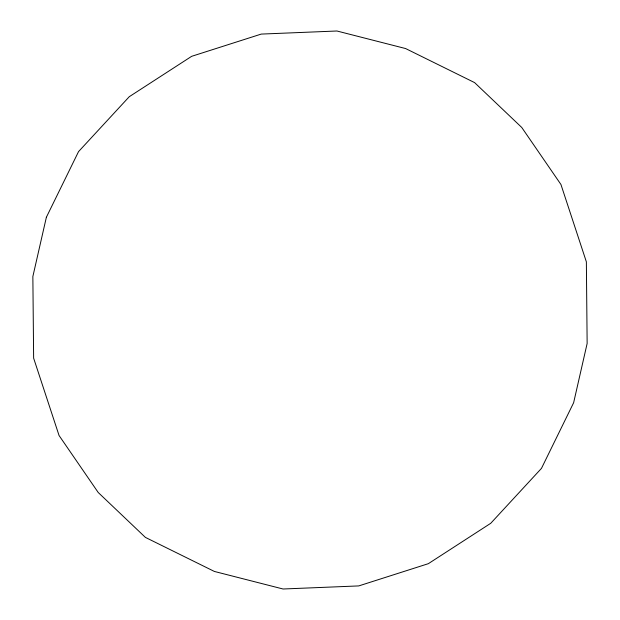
<?xml version="1.0" encoding="UTF-8"?>
<svg xmlns="http://www.w3.org/2000/svg" width="620" height="620" viewBox="0 0 620 620"><rect width="100%" height="100%" fill="white"/><g stroke="black" fill="none" stroke-linecap="round" stroke-linejoin="round"><path stroke-width="0.93" d="M46.368 217.271L32.86 276.52L33.635 358.159L59.055 435.504L98.231 492.512L145.398 537.393L214.381 571.446L283.053 589L358.755 585.915L428.343 563.681L490.746 523.288L541.462 468.379L573.632 402.729L587.14 343.48L586.365 261.841L560.945 184.496L521.769 127.487L474.602 82.607L405.62 48.554L336.947 31L261.245 34.084L191.658 56.319L129.255 96.712L78.538 151.621L46.368 217.271"/></g></svg>
